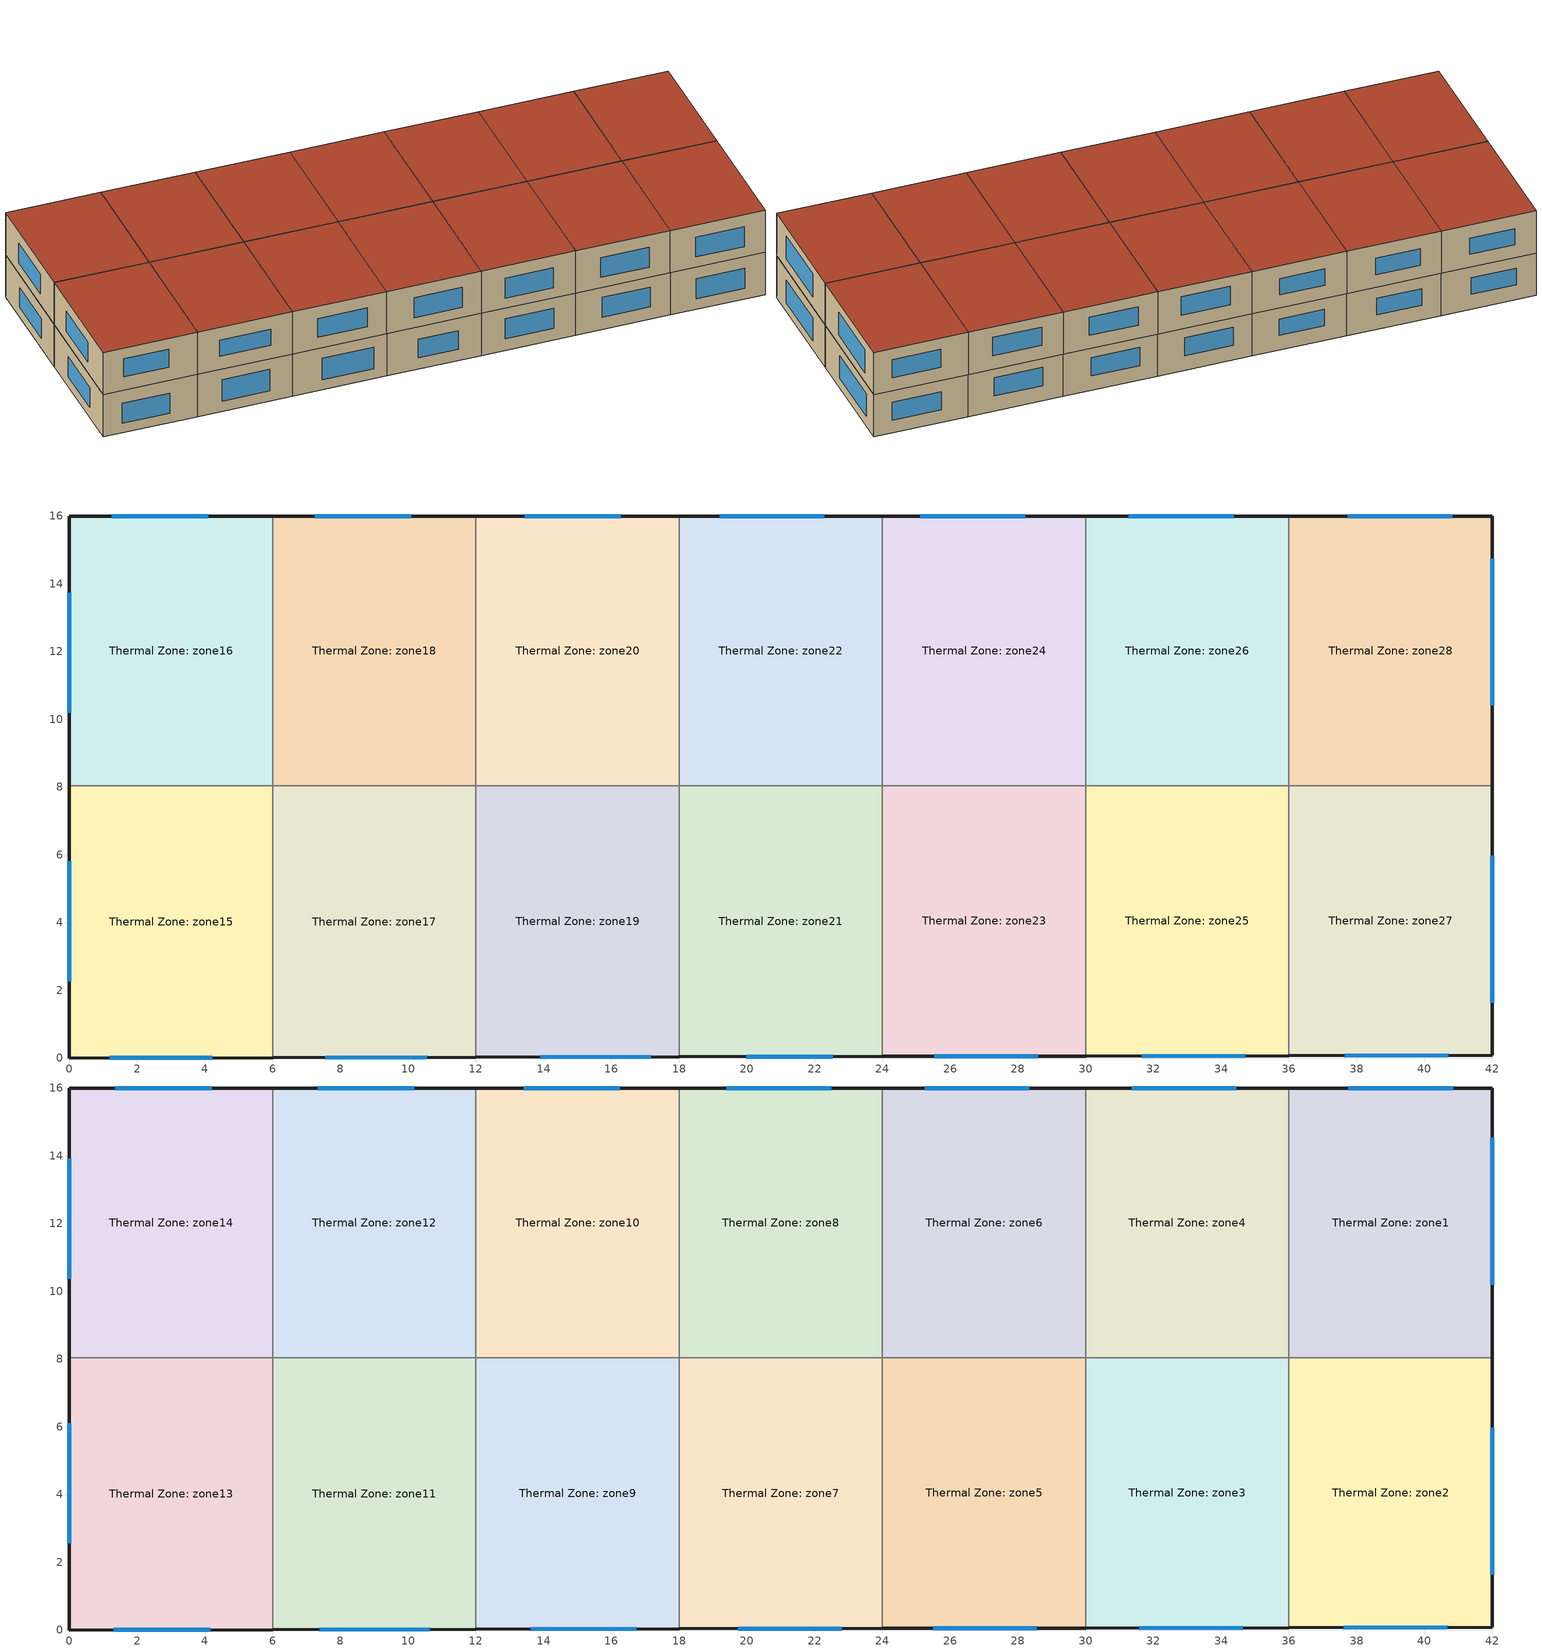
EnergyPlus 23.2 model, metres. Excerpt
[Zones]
Thermal Zone: zone15
 floor ground (ExtSlabCarpet 4in ClimateZone 1-8): 6,8.04 6,0.01 0,0 0,8.04 z0
 wall outside (ASHRAE 189.1-2009 ExtWall Mass ClimateZone 5): 0,8.04 0,0 6,0.01 z0:3
 wall to Thermal Zone: zone16 (Interior Wall): 6,8.04 0,8.04 z0:3
 wall to Thermal Zone: zone17 (Interior Wall): 6,0.01 6,8.04 z0:3
 window (ASHRAE 189.1-2009 ExtWindow ClimateZone 4-5): 1.19,0 4.22,0.01 z0.68:2.11; 0,5.81 0,2.27 z0.69:2.09
Thermal Zone: zone16
 floor ground (ExtSlabCarpet 4in ClimateZone 1-8): 6,16 6,8.04 0,8.04 0,16 z0
 wall outside (ASHRAE 189.1-2009 ExtWall Mass ClimateZone 5): 6,16 0,16 0,8.04 z0:3
 wall to Thermal Zone: zone18 (Interior Wall): 6,8.04 6,16 z0:3
 window (ASHRAE 189.1-2009 ExtWindow ClimateZone 4-5): 4.1,16 1.26,16 z1.06:2.22; 0,13.73 0,10.19 z0.67:2.07
Thermal Zone: zone17
 floor ground (ExtSlabCarpet 4in ClimateZone 1-8): 12,8.04 12,0.02 6,0.01 6,8.04 z0
 wall outside (ASHRAE 189.1-2009 ExtWall Mass ClimateZone 5): 6,0.01 12,0.02 z0:3
 wall to Thermal Zone: zone18 (Interior Wall): 12,8.04 6,8.04 z0:3
 wall to Thermal Zone: zone19 (Interior Wall): 12,0.02 12,8.04 z0:3
 window (ASHRAE 189.1-2009 ExtWindow ClimateZone 4-5): 7.55,0.01 10.55,0.02 z0.74:2.26
Thermal Zone: zone18
 floor ground (ExtSlabCarpet 4in ClimateZone 1-8): 12,16 12,8.04 6,8.04 6,16 z0
 wall outside (ASHRAE 189.1-2009 ExtWall Mass ClimateZone 5): 12,16 6,16 z0:3
 wall to Thermal Zone: zone20 (Interior Wall): 12,8.04 12,16 z0:3
 window (ASHRAE 189.1-2009 ExtWindow ClimateZone 4-5): 10.09,16 7.25,16 z1.05:2.21
Thermal Zone: zone19
 floor ground (ExtSlabCarpet 4in ClimateZone 1-8): 18,8.04 18,0.03 12,0.02 12,8.04 z0
 wall outside (ASHRAE 189.1-2009 ExtWall Mass ClimateZone 5): 12,0.02 18,0.03 z0:3
 wall to Thermal Zone: zone20 (Interior Wall): 18,8.04 12,8.04 z0:3
 wall to Thermal Zone: zone21 (Interior Wall): 18,0.03 18,8.04 z0:3
 window (ASHRAE 189.1-2009 ExtWindow ClimateZone 4-5): 13.9,0.03 17.16,0.03 z0.71:2.25
Thermal Zone: zone20
 floor ground (ExtSlabCarpet 4in ClimateZone 1-8): 18,16 18,8.04 12,8.04 12,16 z0
 wall outside (ASHRAE 189.1-2009 ExtWall Mass ClimateZone 5): 18,16 12,16 z0:3
 wall to Thermal Zone: zone22 (Interior Wall): 18,8.04 18,16 z0:3
 window (ASHRAE 189.1-2009 ExtWindow ClimateZone 4-5): 16.28,16 13.44,16 z1.05:2.21
Thermal Zone: zone21
 floor ground (ExtSlabCarpet 4in ClimateZone 1-8): 24,8.04 24,0.04 18,0.03 18,8.04 z0
 wall outside (ASHRAE 189.1-2009 ExtWall Mass ClimateZone 5): 18,0.03 24,0.04 z0:3
 wall to Thermal Zone: zone22 (Interior Wall): 24,8.04 18,8.04 z0:3
 wall to Thermal Zone: zone23 (Interior Wall): 24,0.04 24,8.04 z0:3
 window (ASHRAE 189.1-2009 ExtWindow ClimateZone 4-5): 19.99,0.04 22.54,0.04 z0.8:2.11
Thermal Zone: zone22
 floor ground (ExtSlabCarpet 4in ClimateZone 1-8): 24,16 24,8.04 18,8.04 18,16 z0
 wall outside (ASHRAE 189.1-2009 ExtWall Mass ClimateZone 5): 24,16 18,16 z0:3
 wall to Thermal Zone: zone24 (Interior Wall): 24,8.04 24,16 z0:3
 window (ASHRAE 189.1-2009 ExtWindow ClimateZone 4-5): 22.29,16 19.2,16 z1.05:2.34
Thermal Zone: zone23
 floor ground (ExtSlabCarpet 4in ClimateZone 1-8): 30,8.04 30,0.06 24,0.04 24,8.04 z0
 wall outside (ASHRAE 189.1-2009 ExtWall Mass ClimateZone 5): 24,0.04 30,0.06 z0:3
 wall to Thermal Zone: zone24 (Interior Wall): 30,8.04 24,8.04 z0:3
 wall to Thermal Zone: zone25 (Interior Wall): 30,0.06 30,8.04 z0:3
 window (ASHRAE 189.1-2009 ExtWindow ClimateZone 4-5): 25.53,0.05 28.58,0.05 z0.85:2.26
Thermal Zone: zone24
 floor ground (ExtSlabCarpet 4in ClimateZone 1-8): 30,16 30,8.04 24,8.04 24,16 z0
 wall outside (ASHRAE 189.1-2009 ExtWall Mass ClimateZone 5): 30,16 24,16 z0:3
 wall to Thermal Zone: zone26 (Interior Wall): 30,8.04 30,16 z0:3
 window (ASHRAE 189.1-2009 ExtWindow ClimateZone 4-5): 28.21,16 25.12,16 z1.03:2.32
Thermal Zone: zone25
 floor ground (ExtSlabCarpet 4in ClimateZone 1-8): 36,8.04 36,0.07 30,0.06 30,8.04 z0
 wall outside (ASHRAE 189.1-2009 ExtWall Mass ClimateZone 5): 30,0.06 36,0.07 z0:3
 wall to Thermal Zone: zone26 (Interior Wall): 36,8.04 30,8.04 z0:3
 wall to Thermal Zone: zone27 (Interior Wall): 36,0.07 36,8.04 z0:3
 window (ASHRAE 189.1-2009 ExtWindow ClimateZone 4-5): 31.66,0.06 34.71,0.06 z0.88:2.29
Thermal Zone: zone26
 floor ground (ExtSlabCarpet 4in ClimateZone 1-8): 36,16 36,8.04 30,8.04 30,16 z0
 wall outside (ASHRAE 189.1-2009 ExtWall Mass ClimateZone 5): 36,16 30,16 z0:3
 wall to Thermal Zone: zone28 (Interior Wall): 36,8.04 36,16 z0:3
 window (ASHRAE 189.1-2009 ExtWindow ClimateZone 4-5): 34.37,16 31.28,16 z1.09:2.38
Thermal Zone: zone27
 floor ground (ExtSlabCarpet 4in ClimateZone 1-8): 42,8.04 42,0.08 36,0.07 36,8.04 z0
 wall outside (ASHRAE 189.1-2009 ExtWall Mass ClimateZone 5): 36,0.07 42,0.08 42,8.04 z0:3
 wall to Thermal Zone: zone28 (Interior Wall): 42,8.04 36,8.04 z0:3
 window (ASHRAE 189.1-2009 ExtWindow ClimateZone 4-5): 37.65,0.07 40.7,0.08 z0.76:2.18; 42,1.63 42,5.97 z0.62:2.23
Thermal Zone: zone28
 floor ground (ExtSlabCarpet 4in ClimateZone 1-8): 42,16 42,8.04 36,8.04 36,16 z0
 wall outside (ASHRAE 189.1-2009 ExtWall Mass ClimateZone 5): 42,8.04 42,16 36,16 z0:3
 window (ASHRAE 189.1-2009 ExtWindow ClimateZone 4-5): 40.83,16 37.73,16 z0.9:2.19; 42,10.41 42,14.74 z0.69:2.3
Thermal Zone: zone1
 floor to Thermal Zone: zone28 (Interior Floor): 42,16 42,8.04 36,8.04 36,16 z3
 wall outside (ASHRAE 189.1-2009 ExtWall Mass ClimateZone 5): 42,8.04 42,16 36,16 z3:6
 wall to Thermal Zone: zone2 (Interior Wall): 36,8.04 42,8.04 z3:6
 wall to Thermal Zone: zone4 (Interior Wall): 36,16 36,8.04 z3:6
 window (ASHRAE 189.1-2009 ExtWindow ClimateZone 4-5): 40.85,16 37.76,16 z3.93:5.22; 42,10.2 42,14.54 z3.67:5.28
 roof outside (ASHRAE 189.1-2009 ExtRoof IEAD ClimateZone 2-5): 42,8.04 42,16 36,16 36,8.04 z6
Thermal Zone: zone10
 floor to Thermal Zone: zone20 (Interior Floor): 18,16 18,8.04 12,8.04 12,16 z3
 wall outside (ASHRAE 189.1-2009 ExtWall Mass ClimateZone 5): 18,16 12,16 z3:6
 wall to Thermal Zone: zone9 (Interior Wall): 12,8.04 18,8.04 z3:6
 wall to Thermal Zone: zone12 (Interior Wall): 12,16 12,8.04 z3:6
 wall to Thermal Zone: zone8 (Interior Wall): 18,8.04 18,16 z3:6
 window (ASHRAE 189.1-2009 ExtWindow ClimateZone 4-5): 16.25,16 13.41,16 z3.93:5.09
 roof outside (ASHRAE 189.1-2009 ExtRoof IEAD ClimateZone 2-5): 18,8.04 18,16 12,16 12,8.04 z6
Thermal Zone: zone11
 floor to Thermal Zone: zone17 (Interior Floor): 12,8.04 12,0.02 6,0.01 6,8.04 z3
 wall outside (ASHRAE 189.1-2009 ExtWall Mass ClimateZone 5): 6,0.01 12,0.02 z3:6
 wall to Thermal Zone: zone13 (Interior Wall): 6,8.04 6,0.01 z3:6
 wall to Thermal Zone: zone12 (Interior Wall): 12,8.04 6,8.04 z3:6
 wall to Thermal Zone: zone9 (Interior Wall): 12,0.02 12,8.04 z3:6
 window (ASHRAE 189.1-2009 ExtWindow ClimateZone 4-5): 7.39,0.01 10.64,0.02 z3.95:5.11
 roof outside (ASHRAE 189.1-2009 ExtRoof IEAD ClimateZone 2-5): 6,0.01 12,0.02 12,8.04 6,8.04 z6
Thermal Zone: zone12
 floor to Thermal Zone: zone18 (Interior Floor): 12,16 12,8.04 6,8.04 6,16 z3
 wall outside (ASHRAE 189.1-2009 ExtWall Mass ClimateZone 5): 12,16 6,16 z3:6
 wall to Thermal Zone: zone14 (Interior Wall): 6,16 6,8.04 z3:6
 window (ASHRAE 189.1-2009 ExtWindow ClimateZone 4-5): 10.18,16 7.34,16 z3.91:5.07
 roof outside (ASHRAE 189.1-2009 ExtRoof IEAD ClimateZone 2-5): 12,8.04 12,16 6,16 6,8.04 z6
Thermal Zone: zone13
 floor to Thermal Zone: zone15 (Interior Floor): 6,8.04 6,0.01 0,0 0,8.04 z3
 wall outside (ASHRAE 189.1-2009 ExtWall Mass ClimateZone 5): 0,8.04 0,0 6,0.01 z3:6
 wall to Thermal Zone: zone14 (Interior Wall): 6,8.04 0,8.04 z3:6
 window (ASHRAE 189.1-2009 ExtWindow ClimateZone 4-5): 1.31,0 4.16,0.01 z3.97:5.24; 0,6.1 0,2.56 z3.74:5.15
 roof outside (ASHRAE 189.1-2009 ExtRoof IEAD ClimateZone 2-5): 0,0 6,0.01 6,8.04 0,8.04 z6
Thermal Zone: zone14
 floor to Thermal Zone: zone16 (Interior Floor): 6,16 6,8.04 0,8.04 0,16 z3
 wall outside (ASHRAE 189.1-2009 ExtWall Mass ClimateZone 5): 6,16 0,16 0,8.04 z3:6
 window (ASHRAE 189.1-2009 ExtWindow ClimateZone 4-5): 4.2,16 1.36,16 z3.91:5.07; 0,13.91 0,10.37 z3.74:5.14
 roof outside (ASHRAE 189.1-2009 ExtRoof IEAD ClimateZone 2-5): 6,8.04 6,16 0,16 0,8.04 z6
Thermal Zone: zone2
 floor to Thermal Zone: zone27 (Interior Floor): 42,8.04 42,0.08 36,0.07 36,8.04 z3
 wall outside (ASHRAE 189.1-2009 ExtWall Mass ClimateZone 5): 36,0.07 42,0.08 42,8.04 z3:6
 wall to Thermal Zone: zone3 (Interior Wall): 36,8.04 36,0.07 z3:6
 window (ASHRAE 189.1-2009 ExtWindow ClimateZone 4-5): 37.62,0.07 40.67,0.08 z3.73:5.14; 42,1.63 42,5.97 z3.74:5.35
 roof outside (ASHRAE 189.1-2009 ExtRoof IEAD ClimateZone 2-5): 36,0.07 42,0.08 42,8.04 36,8.04 z6
Thermal Zone: zone3
 floor to Thermal Zone: zone25 (Interior Floor): 36,8.04 36,0.07 30,0.06 30,8.04 z3
 wall outside (ASHRAE 189.1-2009 ExtWall Mass ClimateZone 5): 30,0.06 36,0.07 z3:6
 wall to Thermal Zone: zone5 (Interior Wall): 30,8.04 30,0.06 z3:6
 wall to Thermal Zone: zone4 (Interior Wall): 36,8.04 30,8.04 z3:6
 window (ASHRAE 189.1-2009 ExtWindow ClimateZone 4-5): 31.59,0.06 34.64,0.06 z3.73:5.14
 roof outside (ASHRAE 189.1-2009 ExtRoof IEAD ClimateZone 2-5): 30,0.06 36,0.07 36,8.04 30,8.04 z6
Thermal Zone: zone4
 floor to Thermal Zone: zone26 (Interior Floor): 36,16 36,8.04 30,8.04 30,16 z3
 wall outside (ASHRAE 189.1-2009 ExtWall Mass ClimateZone 5): 36,16 30,16 z3:6
 wall to Thermal Zone: zone6 (Interior Wall): 30,16 30,8.04 z3:6
 window (ASHRAE 189.1-2009 ExtWindow ClimateZone 4-5): 34.45,16 31.36,16 z3.97:5.27
 roof outside (ASHRAE 189.1-2009 ExtRoof IEAD ClimateZone 2-5): 36,8.04 36,16 30,16 30,8.04 z6
Thermal Zone: zone5
 floor to Thermal Zone: zone23 (Interior Floor): 30,8.04 30,0.06 24,0.04 24,8.04 z3
 wall outside (ASHRAE 189.1-2009 ExtWall Mass ClimateZone 5): 24,0.04 30,0.06 z3:6
 wall to Thermal Zone: zone7 (Interior Wall): 24,8.04 24,0.04 z3:6
 wall to Thermal Zone: zone6 (Interior Wall): 30,8.04 24,8.04 z3:6
 window (ASHRAE 189.1-2009 ExtWindow ClimateZone 4-5): 25.5,0.05 28.55,0.05 z3.73:5.15
 roof outside (ASHRAE 189.1-2009 ExtRoof IEAD ClimateZone 2-5): 24,0.04 30,0.06 30,8.04 24,8.04 z6
Thermal Zone: zone6
 floor to Thermal Zone: zone24 (Interior Floor): 30,16 30,8.04 24,8.04 24,16 z3
 wall outside (ASHRAE 189.1-2009 ExtWall Mass ClimateZone 5): 30,16 24,16 z3:6
 wall to Thermal Zone: zone8 (Interior Wall): 24,16 24,8.04 z3:6
 window (ASHRAE 189.1-2009 ExtWindow ClimateZone 4-5): 28.34,16 25.25,16 z3.94:5.24
 roof outside (ASHRAE 189.1-2009 ExtRoof IEAD ClimateZone 2-5): 30,8.04 30,16 24,16 24,8.04 z6
Thermal Zone: zone7
 floor to Thermal Zone: zone21 (Interior Floor): 24,8.04 24,0.04 18,0.03 18,8.04 z3
 wall outside (ASHRAE 189.1-2009 ExtWall Mass ClimateZone 5): 18,0.03 24,0.04 z3:6
 wall to Thermal Zone: zone9 (Interior Wall): 18,8.04 18,0.03 z3:6
 wall to Thermal Zone: zone8 (Interior Wall): 24,8.04 18,8.04 z3:6
 window (ASHRAE 189.1-2009 ExtWindow ClimateZone 4-5): 19.74,0.04 22.8,0.04 z3.73:5.14
 roof outside (ASHRAE 189.1-2009 ExtRoof IEAD ClimateZone 2-5): 18,0.03 24,0.04 24,8.04 18,8.04 z6
Thermal Zone: zone8
 floor to Thermal Zone: zone22 (Interior Floor): 24,16 24,8.04 18,8.04 18,16 z3
 wall outside (ASHRAE 189.1-2009 ExtWall Mass ClimateZone 5): 24,16 18,16 z3:6
 window (ASHRAE 189.1-2009 ExtWindow ClimateZone 4-5): 22.49,16 19.4,16 z3.99:5.28
 roof outside (ASHRAE 189.1-2009 ExtRoof IEAD ClimateZone 2-5): 24,8.04 24,16 18,16 18,8.04 z6
Thermal Zone: zone9
 floor to Thermal Zone: zone19 (Interior Floor): 18,8.04 18,0.03 12,0.02 12,8.04 z3
 wall outside (ASHRAE 189.1-2009 ExtWall Mass ClimateZone 5): 12,0.02 18,0.03 z3:6
 window (ASHRAE 189.1-2009 ExtWindow ClimateZone 4-5): 13.62,0.03 16.74,0.03 z3.8:5.14
 roof outside (ASHRAE 189.1-2009 ExtRoof IEAD ClimateZone 2-5): 12,0.02 18,0.03 18,8.04 12,8.04 z6
[Building]
Building: North Axis {deg}=30; Terrain=City; Loads Convergence Tolerance Value {W}=0.04; Temperature Convergence Tolerance Value {deltaC}=0.4; Solar Distribution=FullExterior; Maximum Number of Warmup Days=25; Minimum Number of Warmup Days=6
[Site:Location]
Beijing_Beijing_CHN Design_Conditions: Latitude {deg}=39.8; Longitude {deg}=116.47; Time Zone {hr}=8; Elevation {m}=31.3
[SizingPeriod:DesignDay] Day of Month=21; Dry-Bulb Temperature Range Modifier Type=DefaultMultipliers; Humidity Condition Type=Wetbulb; Barometric Pressure {Pa}=100950; Rain Indicator=No; Snow Indicator=No; Daylight Saving Time Indicator=No
Name | Month | Day Type | Maximum Dry-Bulb Temperature {C} | Daily Dry-Bulb Temperature Range {deltaC} | Wetbulb or DewPoint at Maximum Dry-Bulb {C} | Wind Speed {m/s} | Wind Direction {deg} | Solar Model Indicator | Sky Clearness | ASHRAE Clear Sky Optical Depth for Beam Irradiance (taub) | ASHRAE Clear Sky Optical Depth for Diffuse Irradiance (taud)
Beijing Ann Htg 99.6% Condns DB | 1 | WinterDesignDay | -10.8 | 0 | -10.8 | 2.2 | 340 | ASHRAEClearSky | 0
Beijing Ann Clg .4% Condns DB=>MWB | 7 | SummerDesignDay | 34.9 | 8.9 | 22.2 | 3.4 | 180 | ASHRAETau |  | 0.747 | 1.448
[Site:GroundTemperature:BuildingSurface]
21.5, 21.4, 21.5, 21.5, 22, 22.9, 23, 23.1, 23.1, 22.2, 21.7, 21.6
[Material] Thermal Absorptance=0.9
Name | Roughness | Thickness {m} | Conductivity {W/m-K} | Density {kg/m3} | Specific Heat {J/kg-K} | Solar Absorptance | Visible Absorptance
1/2IN Gypsum | Smooth | 0.0127 | 0.16 | 784.9 | 830 | 0.4 | 0.4
1IN Stucco | Smooth | 0.0253 | 0.6918 | 1858 | 837 | 0.92 | 0.92
8IN Concrete HW | MediumRough | 0.2033 | 1.7296 | 2243 | 837 | 0.65 | 0.65
F16 Acoustic tile | MediumSmooth | 0.0191 | 0.06 | 368 | 590 | 0.3 | 0.3
G01a 19mm gypsum board | MediumSmooth | 0.019 | 0.16 | 800 | 1090 | 0.4 | 0.4
M11 100mm lightweight concrete | MediumRough | 0.1016 | 0.53 | 1280 | 840 | 0.5 | 0.5
MAT-CC05 4 HW CONCRETE | Rough | 0.1016 | 1.311 | 2240 | 836.8 | 0.85 | 0.85
Metal Decking | MediumSmooth | 0.0015 | 45.006 | 7680 | 418.4 | 0.6 | 0.6
Roof Insulation [21] | MediumRough | 0.2105 | 0.049 | 265 | 836.8 | 0.7 | 0.7
Roof Membrane | VeryRough | 0.0095 | 0.16 | 1121.29 | 1460 | 0.7 | 0.7
Wall Insulation [40] | MediumRough | 0.0794 | 0.0432 | 91 | 837 | 0.5 | 0.5
[Material:NoMass]
CP02 CARPET PAD: Roughness=Smooth; Thermal Resistance {m2-K/W}=0.1; Thermal Absorptance=0.9; Solar Absorptance=0.8; Visible Absorptance=0.8
[Material:AirGap]
Name | Thermal Resistance {m2-K/W}
F04 Wall air space resistance | 0.15
F05 Ceiling air space resistance | 0.18
[WindowMaterial:Glazing]
Theoretical Glass [207]: Optical Data Type=SpectralAverage; Thickness {m}=0.003; Solar Transmittance at Normal Incidence=0.3311; Front Side Solar Reflectance at Normal Incidence=0.6189; Back Side Solar Reflectance at Normal Incidence=0; Visible Transmittance at Normal Incidence=0.44; Front Side Visible Reflectance at Normal Incidence=0.51; Back Side Visible Reflectance at Normal Incidence=0; Infrared Transmittance at Normal Incidence=0; Front Side Infrared Hemispherical Emissivity=0.9; Back Side Infrared Hemispherical Emissivity=0.9; Conductivity {W/m-K}=0.0133; Dirt Correction Factor for Solar and Visible Transmittance=1; Solar Diffusing=No
[Construction]
ASHRAE 189.1-2009 ExtRoof IEAD ClimateZone 2-5: Roof Membrane, Roof Insulation [21], Metal Decking
ASHRAE 189.1-2009 ExtWall Mass ClimateZone 5: 1IN Stucco, 8IN Concrete HW, Wall Insulation [40], 1/2IN Gypsum
ASHRAE 189.1-2009 ExtWindow ClimateZone 4-5: Theoretical Glass [207]
ExtSlabCarpet 4in ClimateZone 1-8: MAT-CC05 4 HW CONCRETE, CP02 CARPET PAD
Interior Floor: F16 Acoustic tile, F05 Ceiling air space resistance, M11 100mm lightweight concrete
Interior Wall: G01a 19mm gypsum board, F04 Wall air space resistance, G01a 19mm gypsum board
[Space] Space Type=189.1-2009 - Office - OpenOffice - CZ4-8
Name | Zone
zone1 | Thermal Zone: zone1
zone10 | Thermal Zone: zone10
zone11 | Thermal Zone: zone11
zone12 | Thermal Zone: zone12
zone13 | Thermal Zone: zone13
zone14 | Thermal Zone: zone14
zone15 | Thermal Zone: zone15
zone16 | Thermal Zone: zone16
zone17 | Thermal Zone: zone17
zone18 | Thermal Zone: zone18
zone19 | Thermal Zone: zone19
zone2 | Thermal Zone: zone2
zone20 | Thermal Zone: zone20
zone21 | Thermal Zone: zone21
zone22 | Thermal Zone: zone22
zone23 | Thermal Zone: zone23
zone24 | Thermal Zone: zone24
zone25 | Thermal Zone: zone25
zone26 | Thermal Zone: zone26
zone27 | Thermal Zone: zone27
zone28 | Thermal Zone: zone28
zone3 | Thermal Zone: zone3
zone4 | Thermal Zone: zone4
zone5 | Thermal Zone: zone5
zone6 | Thermal Zone: zone6
zone7 | Thermal Zone: zone7
zone8 | Thermal Zone: zone8
zone9 | Thermal Zone: zone9
[Zone] Multiplier=1; Part of Total Floor Area=Yes
Thermal Zone: zone1; Thermal Zone: zone10; Thermal Zone: zone11; Thermal Zone: zone12; Thermal Zone: zone13; Thermal Zone: zone14; Thermal Zone: zone15; Thermal Zone: zone16; Thermal Zone: zone17; Thermal Zone: zone18; Thermal Zone: zone19; Thermal Zone: zone2; Thermal Zone: zone20; Thermal Zone: zone21; Thermal Zone: zone22; Thermal Zone: zone23; Thermal Zone: zone24; Thermal Zone: zone25; Thermal Zone: zone26; Thermal Zone: zone27; Thermal Zone: zone28; Thermal Zone: zone3; Thermal Zone: zone4; Thermal Zone: zone5; Thermal Zone: zone6; Thermal Zone: zone7; Thermal Zone: zone8; Thermal Zone: zone9
[HVACTemplate:Thermostat]
All Zones: Heating Setpoint Schedule=Htg-SetP-Sch; Cooling Setpoint Schedule=Clg-SetP-Sch
[HVACTemplate:Zone:VAV] Template VAV System=VAV Sys 1; Template Thermostat=All Zones; Supply Air Maximum Flow Rate {m3/s}=autosize; Zone Minimum Air Flow Input Method=Constant; Constant Minimum Air Flow Fraction=0.15; Outdoor Air Method=Flow/Person; Outdoor Air Flow Rate per Person {m3/s}=0.00944; Reheat Coil Type=HotWater; Damper Heating Action=Reverse; Baseboard Heating Type=None; Baseboard Heating Capacity {W}=autosize; Zone Cooling Design Supply Air Temperature Input Method=SystemSupplyAirTemperature; Zone Heating Design Supply Air Temperature Input Method=SupplyAirTemperature; Zone Heating Design Supply Air Temperature {C}=50
Thermal Zone: zone1; Thermal Zone: zone2; Thermal Zone: zone3; Thermal Zone: zone4; Thermal Zone: zone5; Thermal Zone: zone6; Thermal Zone: zone7; Thermal Zone: zone8; Thermal Zone: zone9; Thermal Zone: zone10; Thermal Zone: zone11; Thermal Zone: zone12; Thermal Zone: zone13; Thermal Zone: zone14; Thermal Zone: zone15; Thermal Zone: zone16; Thermal Zone: zone17; Thermal Zone: zone18; Thermal Zone: zone19; Thermal Zone: zone20; Thermal Zone: zone21; Thermal Zone: zone22; Thermal Zone: zone23; Thermal Zone: zone24; Thermal Zone: zone25; Thermal Zone: zone26; Thermal Zone: zone27
[HVACTemplate:System:VAV]
VAV Sys 1: System Availability Schedule=FanAvailSched; Supply Fan Maximum Flow Rate {m3/s}=autosize; Supply Fan Minimum Flow Rate {m3/s}=autosize; Supply Fan Total Efficiency=0.7; Supply Fan Delta Pressure {Pa}=600; Supply Fan Motor Efficiency=0.9; Supply Fan Motor in Air Stream Fraction=1; Cooling Coil Type=ChilledWater; Cooling Coil Design Setpoint {C}=12.8; Heating Coil Type=HotWater; Heating Coil Design Setpoint {C}=10; Gas Heating Coil Efficiency=0.8; Gas Heating Coil Parasitic Electric Load {W}=0; Preheat Coil Type=None; Gas Preheat Coil Efficiency=0.8; Gas Preheat Coil Parasitic Electric Load {W}=0; Maximum Outdoor Air Flow Rate {m3/s}=autosize; Minimum Outdoor Air Flow Rate {m3/s}=autosize; Minimum Outdoor Air Control Type=FixedMinimum; Minimum Outdoor Air Schedule=Min OA Sched; Economizer Type=DifferentialDryBulb; Economizer Lockout=NoLockout; Economizer Upper Temperature Limit {C}=19; Economizer Lower Temperature Limit {C}=4; Return Plenum=Thermal Zone: zone28; Supply Fan Placement=DrawThrough; Supply Fan Part-Load Power Coefficients=InletVaneDampers; Night Cycle Control=CycleOnAnyZoneFansOnly; Heat Recovery Type=None; Sensible Heat Recovery Effectiveness=0.7; Latent Heat Recovery Effectiveness=0.65; Cooling Coil Setpoint Reset Type=None; Heating Coil Setpoint Reset Type=None; Dehumidification Control Type=None; Dehumidification Setpoint {percent}=60; Humidifier Type=None; Humidifier Rated Capacity {m3/s}=0.000001; Humidifier Rated Electric Power {W}=2690; Humidifier Setpoint {percent}=30; Sizing Option=NonCoincident; Return Fan=Yes
[HVACTemplate:Plant:ChilledWaterLoop]
Chilled Water Loop: Pump Control Type=INTERMITTENT; Chiller Plant Operation Scheme Type=Default; Chilled Water Design Setpoint {C}=7.22; Chilled Water Pump Configuration=ConstantPrimaryNoSecondary; Primary Chilled Water Pump Rated Head {Pa}=179352; Secondary Chilled Water Pump Rated Head {Pa}=179352; Condenser Plant Operation Scheme Type=Default; Condenser Water Design Setpoint {C}=29.4; Condenser Water Pump Rated Head {Pa}=179352; Chilled Water Setpoint Reset Type=None; Chilled Water Setpoint at Outdoor Dry-Bulb Low {C}=12.2; Chilled Water Reset Outdoor Dry-Bulb Low {C}=15.6; Chilled Water Setpoint at Outdoor Dry-Bulb High {C}=6.7; Chilled Water Reset Outdoor Dry-Bulb High {C}=26.7; Minimum Outdoor Dry Bulb Temperature {C}=7.22
[HVACTemplate:Plant:Chiller]
Main Chiller: Chiller Type=ElectricReciprocatingChiller; Capacity {W}=autosize; Nominal COP {W/W}=3.2; Condenser Type=WaterCooled; Priority=1
[HVACTemplate:Plant:Tower]
Main Tower: Tower Type=SingleSpeed; High Speed Nominal Capacity {W}=autosize; High Speed Fan Power {W}=autosize; Low Speed Nominal Capacity {W}=autosize; Low Speed Fan Power {W}=autosize; Free Convection Capacity {W}=autosize; Priority=1
[HVACTemplate:Plant:HotWaterLoop]
Hot Water Loop: Pump Control Type=INTERMITTENT; Hot Water Plant Operation Scheme Type=Default; Hot Water Design Setpoint {C}=82; Hot Water Pump Configuration=ConstantFlow; Hot Water Pump Rated Head {Pa}=179352; Hot Water Setpoint Reset Type=OutdoorAirTemperatureReset; Hot Water Setpoint at Outdoor Dry-Bulb Low {C}=82.2; Hot Water Reset Outdoor Dry-Bulb Low {C}=-6.7; Hot Water Setpoint at Outdoor Dry-Bulb High {C}=65.6; Hot Water Reset Outdoor Dry-Bulb High {C}=10
[HVACTemplate:Plant:Boiler]
Main Boiler: Boiler Type=HotWaterBoiler; Capacity {W}=autosize; Efficiency=0.8; Fuel Type=Electricity; Priority=1
[Schedule:Compact]
Htg-SetP-Sch: Through: 12/31, For: WeekDays CustomDay1 CustomDay2, Until: 8:00, 15, Until: 21:00, 15, Until: 24:00, 15, For: WeekEnds Holiday, Until: 24:00, 15, For: SummerDesignDay, Until: 24:00, 13, For: WinterDesignDay, Until: 24:00, 22
Clg-SetP-Sch: Through: 12/31, For: WeekDays CustomDay1 CustomDay2, Until: 8:00, 30, Until: 21:00, 25, Until: 24:00, 30, For: WeekEnds Holiday, Until: 24:00, 30, For: SummerDesignDay, Until: 24:00, 24, For: WinterDesignDay, Until: 24:00, 32
FanAvailSched; Min OA Sched: Through: 12/31, For: WeekDays CustomDay1 CustomDay2, Until: 7:00, 1, Until: 21:00, 1, Until: 24:00, 1, For: Weekends Holiday, Until: 24:00, 1, For: SummerDesignDay, Until: 24:00, 1, For: WinterDesignDay, Until: 24:00, 1
